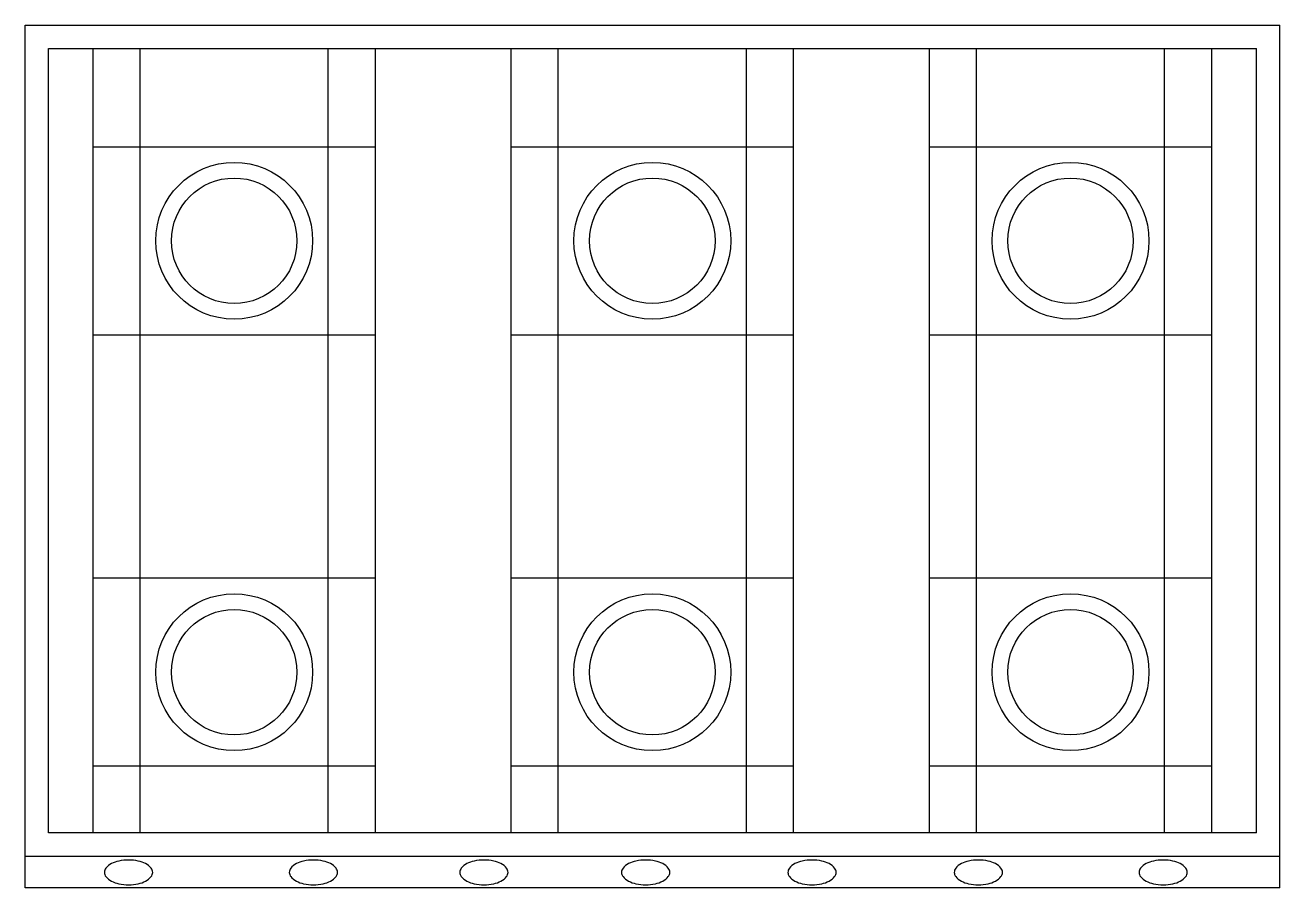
# Model space of a CAD drawing. Extents: x -0.4 to 0.4, y -0.55 to 0.
import ezdxf

# ---------------------------------------------------------------- set-up
doc = ezdxf.new("R2010")
doc.units = 0
doc.header["$MEASUREMENT"] = 0
doc.layers.add('A-PECAS', color=2, linetype='CONTINUOUS')
doc.layers.add('ESC-50', color=1, linetype='CONTINUOUS')

msp = doc.modelspace()

# ---------------------------------------------------------------- linework, layer by layer
at = {"layer": 'A-PECAS'}
for p, q in [((-0.4, 0), (0.4, 0)), ((-0.4, -0.55), (-0.4, 0)), ((0.4, -0.55), (0.4, 0)), ((-0.385, -0.015), (0.385, -0.015)), ((-0.385, -0.515), (-0.385, -0.015)), ((-0.3567, -0.515), (-0.3567, -0.015)), ((-0.3267, -0.515), (-0.3267, -0.015)), ((-0.2067, -0.515), (-0.2067, -0.015)), ((-0.1767, -0.515), (-0.1767, -0.015)), ((-0.0901, -0.515), (-0.0901, -0.015)), ((-0.0601, -0.515), (-0.0601, -0.015)), ((0.0599, -0.515), (0.0599, -0.015)), ((0.0899, -0.515), (0.0899, -0.015)), ((0.1765, -0.515), (0.1765, -0.015)), ((0.2065, -0.515), (0.2065, -0.015)), ((0.3265, -0.515), (0.3265, -0.015)), ((0.3565, -0.515), (0.3565, -0.015)), ((0.385, -0.515), (0.385, -0.015)), ((-0.3567, -0.0775), (-0.1767, -0.0775)), ((-0.0901, -0.0775), (0.0899, -0.0775)), ((0.1765, -0.0775), (0.3565, -0.0775)), ((-0.3567, -0.1975), (-0.1767, -0.1975)), ((-0.0901, -0.1975), (0.0899, -0.1975)), ((0.1765, -0.1975), (0.3565, -0.1975)), ((-0.1767, -0.3525), (-0.3567, -0.3525)), ((0.0899, -0.3525), (-0.0901, -0.3525)), ((0.3565, -0.3525), (0.1765, -0.3525)), ((-0.1767, -0.4725), (-0.3567, -0.4725)), ((0.0899, -0.4725), (-0.0901, -0.4725)), ((0.3565, -0.4725), (0.1765, -0.4725)), ((0.385, -0.515), (-0.385, -0.515)), ((0.4, -0.53), (-0.4, -0.53)), ((0.4, -0.55), (-0.4, -0.55))]:
    msp.add_line(p, q, dxfattribs=at)
at = {"layer": 'ESC-50'}
for points in [[(-0.33403, -0.54802, 0.0525), (-0.32782, -0.54736, 0.066358), (-0.32317, -0.5457, 0.104811), (-0.31961, -0.54281, 0.1712), (-0.31866, -0.54012, 0.1712), (-0.31961, -0.53742, 0.104811), (-0.32317, -0.53453, 0.066358), (-0.32782, -0.53287, 0.0525), (-0.33403, -0.53222, 0.0525), (-0.34024, -0.53287, 0.066358), (-0.3449, -0.53453, 0.104811), (-0.34845, -0.53742, 0.1712), (-0.3494, -0.54012, 0.1712), (-0.34845, -0.54281, 0.104811), (-0.3449, -0.5457, 0.066358), (-0.34024, -0.54736, 0.0525)], [(-0.21619, -0.54802, 0.0525), (-0.20998, -0.54736, 0.066358), (-0.20532, -0.5457, 0.104811), (-0.20177, -0.54281, 0.1712), (-0.20082, -0.54012, 0.1712), (-0.20177, -0.53742, 0.104811), (-0.20532, -0.53453, 0.066358), (-0.20998, -0.53287, 0.0525), (-0.21619, -0.53222, 0.0525), (-0.2224, -0.53287, 0.066358), (-0.22705, -0.53453, 0.104811), (-0.23061, -0.53742, 0.1712), (-0.23156, -0.54012, 0.1712), (-0.23061, -0.54281, 0.104811), (-0.22705, -0.5457, 0.066358), (-0.2224, -0.54736, 0.0525)], [(-0.10747, -0.54802, 0.0525), (-0.10126, -0.54736, 0.066358), (-0.0966, -0.5457, 0.104811), (-0.09305, -0.54281, 0.1712), (-0.0921, -0.54012, 0.1712), (-0.09305, -0.53742, 0.104811), (-0.0966, -0.53453, 0.066358), (-0.10126, -0.53287, 0.0525), (-0.10747, -0.53222, 0.0525), (-0.11367, -0.53287, 0.066358), (-0.11833, -0.53453, 0.104811), (-0.12188, -0.53742, 0.1712), (-0.12283, -0.54012, 0.1712), (-0.12188, -0.54281, 0.104811), (-0.11833, -0.5457, 0.066358), (-0.11367, -0.54736, 0.0525)], [(-0.00435, -0.54802, 0.0525), (0.00185, -0.54736, 0.066358), (0.00651, -0.5457, 0.104811), (0.01007, -0.54281, 0.1712), (0.01101, -0.54012, 0.1712), (0.01007, -0.53742, 0.104811), (0.00651, -0.53453, 0.066358), (0.00185, -0.53287, 0.0525), (-0.00435, -0.53222, 0.0525), (-0.01056, -0.53287, 0.066358), (-0.01522, -0.53453, 0.104811), (-0.01877, -0.53742, 0.1712), (-0.01972, -0.54012, 0.1712), (-0.01877, -0.54281, 0.104811), (-0.01522, -0.5457, 0.066358), (-0.01056, -0.54736, 0.0525)], [(0.10171, -0.54802, 0.0525), (0.10791, -0.54736, 0.066358), (0.11257, -0.5457, 0.104811), (0.11612, -0.54281, 0.1712), (0.11707, -0.54012, 0.1712), (0.11612, -0.53742, 0.104811), (0.11257, -0.53453, 0.066358), (0.10791, -0.53287, 0.0525), (0.10171, -0.53222, 0.0525), (0.0955, -0.53287, 0.066358), (0.09084, -0.53453, 0.104811), (0.08729, -0.53742, 0.1712), (0.08634, -0.54012, 0.1712), (0.08729, -0.54281, 0.104811), (0.09084, -0.5457, 0.066358), (0.0955, -0.54736, 0.0525)], [(0.20777, -0.54802, 0.0525), (0.21397, -0.54736, 0.066358), (0.21863, -0.5457, 0.104811), (0.22218, -0.54281, 0.1712), (0.22313, -0.54012, 0.1712), (0.22218, -0.53742, 0.104811), (0.21863, -0.53453, 0.066358), (0.21397, -0.53287, 0.0525), (0.20777, -0.53222, 0.0525), (0.20156, -0.53287, 0.066358), (0.1969, -0.53453, 0.104811), (0.19335, -0.53742, 0.1712), (0.1924, -0.54012, 0.1712), (0.19335, -0.54281, 0.104811), (0.1969, -0.5457, 0.066358), (0.20156, -0.54736, 0.0525)], [(0.32561, -0.54802, 0.0525), (0.33182, -0.54736, 0.066358), (0.33648, -0.5457, 0.104811), (0.34003, -0.54281, 0.1712), (0.34098, -0.54012, 0.1712), (0.34003, -0.53742, 0.104811), (0.33648, -0.53453, 0.066358), (0.33182, -0.53287, 0.0525), (0.32561, -0.53222, 0.0525), (0.3194, -0.53287, 0.066358), (0.31474, -0.53453, 0.104811), (0.31119, -0.53742, 0.1712), (0.31024, -0.54012, 0.1712), (0.31119, -0.54281, 0.104811), (0.31474, -0.5457, 0.066358), (0.3194, -0.54736, 0.0525)]]:
    msp.add_lwpolyline(points, format="xyb", close=True, dxfattribs=at)
for centre, radius in [((-0.2667, -0.1375), 0.05), ((-0.0001, -0.1375), 0.05), ((0.2665, -0.1375), 0.05), ((-0.2667, -0.1375), 0.04), ((-0.0001, -0.1375), 0.04), ((0.2665, -0.1375), 0.04), ((-0.2667, -0.4125), 0.05), ((-0.0001, -0.4125), 0.05), ((0.2665, -0.4125), 0.05), ((-0.2667, -0.4125), 0.04), ((-0.0001, -0.4125), 0.04), ((0.2665, -0.4125), 0.04)]:
    msp.add_circle(centre, radius, dxfattribs=at)

doc.saveas('drawing.dxf')
